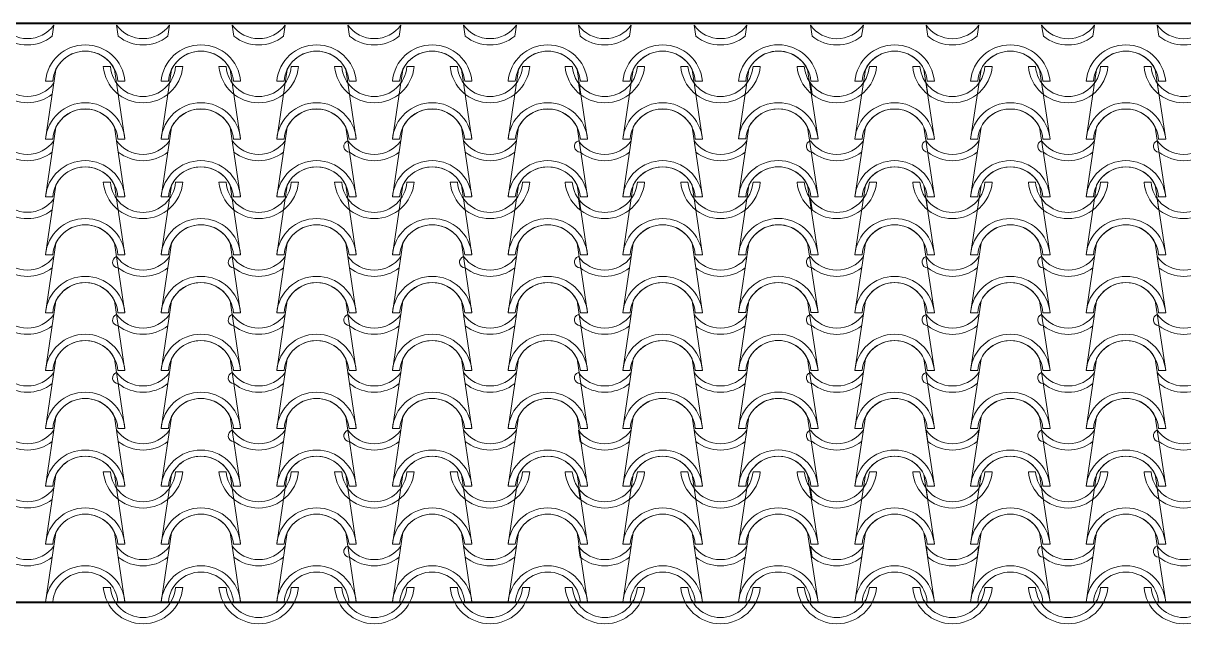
# Model space of a CAD drawing. Header units: inches. Extents: x -114 to 163, y -251 to 267.
# Drawn here: x 102.296 to 104.303, y 56.267 to 57.305 of the extents above; entities that cross this region are included whole.
import ezdxf

# ---------------------------------------------------------------- set-up
doc = ezdxf.new("R2010")
doc.units = ezdxf.units.IN
doc.header["$MEASUREMENT"] = 0
doc.layers.add('HATCH A 1 75', color=7, linetype='Continuous', lineweight=0, true_color=0xdedede)
doc.layers.add('WALL 1 75', color=250, linetype='Continuous', lineweight=40)

msp = doc.modelspace()

# ---------------------------------------------------------------- linework, layer by layer
at = {"layer": 'HATCH A 1 75'}
for points in [[(102.2578, 57.3014), (102.2607, 57.2821, 0.347987), (102.3464, 57.2821), (102.3493, 57.3014, -0.511446), (102.2578, 57.3014, 0.861187)], [(102.4578, 57.3014), (102.4607, 57.2821, 0.347987), (102.5464, 57.2821), (102.5493, 57.3014, -0.511446), (102.4578, 57.3014, 0.861187)], [(102.6578, 57.3014), (102.6607, 57.2821, 0.347987), (102.7464, 57.2821), (102.7493, 57.3014, -0.511446), (102.6578, 57.3014, 0.861187)], [(102.8578, 57.3014), (102.8607, 57.2821, 0.347987), (102.9464, 57.2821), (102.9493, 57.3014, -0.511446), (102.8578, 57.3014, 0.861187)], [(103.0578, 57.3014), (103.0607, 57.2821, 0.347987), (103.1464, 57.2821), (103.1493, 57.3014, -0.511446), (103.0578, 57.3014, 0.861187)], [(103.2564, 57.3014), (103.2593, 57.2821, 0.347987), (103.345, 57.2821), (103.3479, 57.3014, -0.511446), (103.2564, 57.3014, 0.861187)], [(103.4564, 57.3014), (103.4593, 57.2821, 0.347987), (103.545, 57.2821), (103.5479, 57.3014, -0.511446), (103.4564, 57.3014, 0.861187)], [(103.6576, 57.3014), (103.6605, 57.2821, 0.347987), (103.7463, 57.2821), (103.7492, 57.3014, -0.511446), (103.6576, 57.3014, 0.861187)], [(103.8576, 57.3014), (103.8605, 57.2821, 0.347987), (103.9463, 57.2821), (103.9492, 57.3014, -0.511446), (103.8576, 57.3014, 0.861187)], [(104.0576, 57.3014), (104.0605, 57.2821, 0.347987), (104.1463, 57.2821), (104.1492, 57.3014, -0.511446), (104.0576, 57.3014, 0.861187)], [(104.2576, 57.3014), (104.2605, 57.2821, 0.347987), (104.3463, 57.2821), (104.3492, 57.3014, -0.511446), (104.2576, 57.3014, 0.861187)], [(102.3348, 57.1046), (102.3528, 57.2248, -0.624551), (102.4543, 57.2248), (102.4723, 57.1046)], [(102.5348, 57.1046), (102.5528, 57.2248, -0.624551), (102.6543, 57.2248), (102.6723, 57.1046)], [(102.7348, 57.1046), (102.7528, 57.2248, -0.624551), (102.8543, 57.2248), (102.8723, 57.1046)], [(102.9348, 57.1046), (102.9528, 57.2248, -0.624551), (103.0543, 57.2248), (103.0723, 57.1046)], [(103.1348, 57.1046), (103.1528, 57.2248, -0.624551), (103.2543, 57.2248), (103.2723, 57.1046)], [(103.3334, 57.1046), (103.3514, 57.2248, -0.624551), (103.4529, 57.2248), (103.4709, 57.1046)], [(103.5334, 57.1047), (103.5514, 57.2248, -0.624551), (103.6529, 57.2248), (103.6709, 57.1047)], [(103.7346, 57.1046), (103.7527, 57.2248, -0.624551), (103.8541, 57.2248), (103.8721, 57.1046)], [(103.9346, 57.1046), (103.9527, 57.2248, -0.624551), (104.0541, 57.2248), (104.0721, 57.1046)], [(104.1346, 57.1046), (104.1527, 57.2248, -0.624551), (104.2541, 57.2248), (104.2721, 57.1046)], [(102.3493, 57.2014, -0.511446), (102.2578, 57.2014, 0.861187), (102.2607, 57.1821, 0.347987), (102.3464, 57.1821)], [(102.4578, 57.2014), (102.4607, 57.1821, 0.347987)], [(102.6578, 57.2014), (102.6607, 57.1821, 0.347987)], [(102.8578, 57.2014), (102.8607, 57.1821, 0.347987)], [(103.0578, 57.2014), (103.0607, 57.1821, 0.347987)], [(103.1464, 57.1821), (103.1493, 57.2014, -0.511446)], [(103.2564, 57.2014), (103.2593, 57.1821, 0.347987)], [(103.345, 57.1821), (103.3479, 57.2014, -0.511446)], [(103.4564, 57.2014), (103.4593, 57.1821, 0.347987)], [(103.545, 57.1821), (103.5479, 57.2014, -0.511446)], [(103.6576, 57.2014), (103.6605, 57.1821, 0.347987)], [(103.8576, 57.2014), (103.8605, 57.1821, 0.347987)], [(104.0576, 57.2014), (104.0605, 57.1821, 0.347987)], [(104.2576, 57.2014), (104.2605, 57.1821, 0.347987)], [(102.3348, 57.0046), (102.3528, 57.1248, -0.624551), (102.4543, 57.1248), (102.4723, 57.0046)], [(102.5348, 57.0046), (102.5528, 57.1248, -0.624551), (102.6543, 57.1248), (102.6723, 57.0046)], [(102.7348, 57.0046), (102.7528, 57.1248, -0.624551), (102.8543, 57.1248), (102.8723, 57.0046)], [(102.9348, 57.0046), (102.9528, 57.1248, -0.624551), (103.0543, 57.1248), (103.0723, 57.0046)], [(103.1348, 57.0046), (103.1528, 57.1248, -0.624551), (103.2543, 57.1248), (103.2723, 57.0046)], [(103.3334, 57.0046), (103.3514, 57.1248, -0.624551), (103.4529, 57.1248), (103.4709, 57.0046)], [(103.5334, 57.0047), (103.5514, 57.1248, -0.624551), (103.6529, 57.1248), (103.6709, 57.0047)], [(103.7346, 57.0046), (103.7527, 57.1248, -0.624551), (103.8541, 57.1248), (103.8721, 57.0046)], [(103.9346, 57.0046), (103.9527, 57.1248, -0.624551), (104.0541, 57.1248), (104.0721, 57.0046)], [(104.1346, 57.0046), (104.1527, 57.1248, -0.624551), (104.2541, 57.1248), (104.2721, 57.0046)], [(102.3493, 57.1014, -0.511446), (102.2578, 57.1014, 0.861187), (102.2607, 57.0821, 0.347987), (102.3464, 57.0821)], [(102.4578, 57.1014), (102.4607, 57.0821, 0.347987), (102.5464, 57.0821), (102.5493, 57.1014, -0.511446), (102.4578, 57.1014, 0.861187)], [(102.6578, 57.1014), (102.6607, 57.0821, 0.347987), (102.7464, 57.0821), (102.7493, 57.1014, -0.511446), (102.6578, 57.1014, 0.861187)], [(102.9493, 57.1014, -0.511446), (102.8578, 57.1014, 0.861187), (102.8607, 57.0821, 0.347987), (102.9464, 57.0821)], [(103.0578, 57.1014), (103.0607, 57.0821, 0.347987), (103.1464, 57.0821), (103.1493, 57.1014, -0.511446), (103.0578, 57.1014, 0.861187)], [(103.3479, 57.1014, -0.511446), (103.2564, 57.1014, 0.861187), (103.2593, 57.0821, 0.347987), (103.345, 57.0821)], [(103.4564, 57.1014), (103.4593, 57.0821, 0.347987), (103.545, 57.0821), (103.5479, 57.1014, -0.511446), (103.4564, 57.1014, 0.861187)], [(103.7492, 57.1014, -0.511446), (103.6576, 57.1014, 0.861187), (103.6605, 57.0821, 0.347987), (103.7463, 57.0821)], [(103.9492, 57.1014, -0.511446), (103.8576, 57.1014, 0.861187), (103.8605, 57.0821, 0.347987), (103.9463, 57.0821)], [(104.1492, 57.1014, -0.511446), (104.0576, 57.1014, 0.861187), (104.0605, 57.0821, 0.347987), (104.1463, 57.0821)], [(104.3492, 57.1014, -0.511446), (104.2576, 57.1014, 0.861187), (104.2605, 57.0821, 0.347987), (104.3463, 57.0821)], [(102.3348, 56.9046), (102.3528, 57.0248, -0.624551), (102.4543, 57.0248), (102.4723, 56.9046)], [(102.5348, 56.9046), (102.5528, 57.0248, -0.624551), (102.6543, 57.0248), (102.6723, 56.9046)], [(102.7348, 56.9046), (102.7528, 57.0248, -0.624551), (102.8543, 57.0248), (102.8723, 56.9046)], [(102.9348, 56.9046), (102.9528, 57.0248, -0.624551), (103.0543, 57.0248), (103.0723, 56.9046)], [(103.1348, 56.9046), (103.1528, 57.0248, -0.624551), (103.2543, 57.0248), (103.2723, 56.9046)], [(103.3334, 56.9046), (103.3514, 57.0248, -0.624551), (103.4529, 57.0248), (103.4709, 56.9046)], [(103.5334, 56.9047), (103.5514, 57.0248, -0.624551), (103.6529, 57.0248), (103.6709, 56.9047)], [(103.7346, 56.9046), (103.7527, 57.0248, -0.624551), (103.8541, 57.0248), (103.8721, 56.9046)], [(103.9346, 56.9046), (103.9527, 57.0248, -0.624551), (104.0541, 57.0248), (104.0721, 56.9046)], [(104.1346, 56.9046), (104.1527, 57.0248, -0.624551), (104.2541, 57.0248), (104.2721, 56.9046)], [(102.3493, 57.0014, -0.511446), (102.2578, 57.0014, 0.861187), (102.2607, 56.9821, 0.347987), (102.3464, 56.9821)], [(102.4578, 57.0014), (102.4607, 56.9821, 0.347987)], [(102.6578, 57.0014), (102.6607, 56.9821, 0.347987)], [(102.8578, 57.0014), (102.8607, 56.9821, 0.347987)], [(103.0578, 57.0014), (103.0607, 56.9821, 0.347987)], [(103.1464, 56.9821), (103.1493, 57.0014, -0.511446)], [(103.2564, 57.0014), (103.2593, 56.9821, 0.347987)], [(103.4564, 57.0014), (103.4593, 56.9821, 0.347987)], [(103.545, 56.9821), (103.5479, 57.0014, -0.511446)], [(103.6576, 57.0014), (103.6605, 56.9821, 0.347987)], [(103.8576, 57.0014), (103.8605, 56.9821, 0.347987)], [(104.0576, 57.0014), (104.0605, 56.9821, 0.347987)], [(104.2576, 57.0014), (104.2605, 56.9821, 0.347987)], [(102.3348, 56.8046), (102.3528, 56.9248, -0.624551), (102.4543, 56.9248), (102.4723, 56.8046)], [(102.5348, 56.8046), (102.5528, 56.9248, -0.624551), (102.6543, 56.9248), (102.6723, 56.8046)], [(102.7348, 56.8046), (102.7528, 56.9248, -0.624551), (102.8543, 56.9248), (102.8723, 56.8046)], [(102.9348, 56.8046), (102.9528, 56.9248, -0.624551), (103.0543, 56.9248), (103.0723, 56.8046)], [(103.1348, 56.8046), (103.1528, 56.9248, -0.624551), (103.2543, 56.9248), (103.2723, 56.8046)], [(103.3334, 56.8046), (103.3514, 56.9248, -0.624551), (103.4529, 56.9248), (103.4709, 56.8046)], [(103.5334, 56.8047), (103.5514, 56.9248, -0.624551), (103.6529, 56.9248), (103.6709, 56.8047)], [(103.7346, 56.8046), (103.7527, 56.9248, -0.624551), (103.8541, 56.9248), (103.8721, 56.8046)], [(103.9346, 56.8046), (103.9527, 56.9248, -0.624551), (104.0541, 56.9248), (104.0721, 56.8046)], [(104.1346, 56.8046), (104.1527, 56.9248, -0.624551), (104.2541, 56.9248), (104.2721, 56.8046)], [(102.3493, 56.9014, -0.511446), (102.2578, 56.9014, 0.861187), (102.2607, 56.8821, 0.347987), (102.3464, 56.8821)], [(102.5493, 56.9014, -0.511446), (102.4578, 56.9014, 0.861187), (102.4607, 56.8821, 0.347987), (102.5464, 56.8821)], [(102.7493, 56.9014, -0.511446), (102.6578, 56.9014, 0.861187), (102.6607, 56.8821, 0.347987), (102.7464, 56.8821)], [(102.8578, 56.9014), (102.8607, 56.8821, 0.347987), (102.9464, 56.8821), (102.9493, 56.9014, -0.511446), (102.8578, 56.9014, 0.861187)], [(103.1493, 56.9014, -0.511446), (103.0578, 56.9014, 0.861187), (103.0607, 56.8821, 0.347987), (103.1464, 56.8821)], [(103.3479, 56.9014, -0.511446), (103.2564, 56.9014, 0.861187), (103.2593, 56.8821, 0.347987), (103.345, 56.8821)], [(103.4564, 56.9014), (103.4593, 56.8821, 0.347987), (103.545, 56.8821), (103.5479, 56.9014, -0.511446), (103.4564, 56.9014, 0.861187)], [(103.7492, 56.9014, -0.511446), (103.6576, 56.9014, 0.861187), (103.6605, 56.8821, 0.347987), (103.7463, 56.8821)], [(103.9492, 56.9014, -0.511446), (103.8576, 56.9014, 0.861187), (103.8605, 56.8821, 0.347987), (103.9463, 56.8821)], [(104.1492, 56.9014, -0.511446), (104.0576, 56.9014, 0.861187), (104.0605, 56.8821, 0.347987), (104.1463, 56.8821)], [(104.2576, 56.9014), (104.2605, 56.8821, 0.347987), (104.3463, 56.8821), (104.3492, 56.9014, -0.511446), (104.2576, 56.9014, 0.861187)], [(102.3348, 56.7046), (102.3528, 56.8248, -0.624551), (102.4543, 56.8248), (102.4723, 56.7046)], [(102.5348, 56.7046), (102.5528, 56.8248, -0.624551), (102.6543, 56.8248), (102.6723, 56.7046)], [(102.7348, 56.7046), (102.7528, 56.8248, -0.624551), (102.8543, 56.8248), (102.8723, 56.7046)], [(102.9348, 56.7046), (102.9528, 56.8248, -0.624551), (103.0543, 56.8248), (103.0723, 56.7046)], [(103.1348, 56.7046), (103.1528, 56.8248, -0.624551), (103.2543, 56.8248), (103.2723, 56.7046)], [(103.3334, 56.7046), (103.3514, 56.8248, -0.624551), (103.4529, 56.8248), (103.4709, 56.7046)], [(103.5334, 56.7047), (103.5514, 56.8248, -0.624551), (103.6529, 56.8248), (103.6709, 56.7047)], [(103.7346, 56.7046), (103.7527, 56.8248, -0.624551), (103.8541, 56.8248), (103.8721, 56.7046)], [(103.9346, 56.7046), (103.9527, 56.8248, -0.624551), (104.0541, 56.8248), (104.0721, 56.7046)], [(104.1346, 56.7046), (104.1527, 56.8248, -0.624551), (104.2541, 56.8248), (104.2721, 56.7046)], [(102.3493, 56.8014, -0.511446), (102.2578, 56.8014, 0.861187), (102.2607, 56.7821, 0.347987), (102.3464, 56.7821)], [(102.5493, 56.8014, -0.511446), (102.4578, 56.8014, 0.861187), (102.4607, 56.7821, 0.347987), (102.5464, 56.7821)], [(102.7493, 56.8014, -0.511446), (102.6578, 56.8014, 0.861187), (102.6607, 56.7821, 0.347987), (102.7464, 56.7821)], [(102.9493, 56.8014, -0.511446), (102.8578, 56.8014, 0.861187), (102.8607, 56.7821, 0.347987), (102.9464, 56.7821)], [(103.0578, 56.8014), (103.0607, 56.7821, 0.347987), (103.1464, 56.7821), (103.1493, 56.8014, -0.511446), (103.0578, 56.8014, 0.861187)], [(103.3479, 56.8014, -0.511446), (103.2564, 56.8014, 0.861187), (103.2593, 56.7821, 0.347987), (103.345, 56.7821)], [(103.4564, 56.8014), (103.4593, 56.7821, 0.347987), (103.545, 56.7821), (103.5479, 56.8014, -0.511446), (103.4564, 56.8014, 0.861187)], [(103.7492, 56.8014, -0.511446), (103.6576, 56.8014, 0.861187), (103.6605, 56.7821, 0.347987), (103.7463, 56.7821)], [(103.9492, 56.8014, -0.511446), (103.8576, 56.8014, 0.861187), (103.8605, 56.7821, 0.347987), (103.9463, 56.7821)], [(104.1492, 56.8014, -0.511446), (104.0576, 56.8014, 0.861187), (104.0605, 56.7821, 0.347987), (104.1463, 56.7821)], [(104.3492, 56.8014, -0.511446), (104.2576, 56.8014, 0.861187), (104.2605, 56.7821, 0.347987), (104.3463, 56.7821)], [(102.3348, 56.6046), (102.3528, 56.7248, -0.624551), (102.4543, 56.7248), (102.4723, 56.6046)], [(102.5348, 56.6046), (102.5528, 56.7248, -0.624551), (102.6543, 56.7248), (102.6723, 56.6046)], [(102.7348, 56.6046), (102.7528, 56.7248, -0.624551), (102.8543, 56.7248), (102.8723, 56.6046)], [(102.9348, 56.6046), (102.9528, 56.7248, -0.624551), (103.0543, 56.7248), (103.0723, 56.6046)], [(103.1348, 56.6046), (103.1528, 56.7248, -0.624551), (103.2543, 56.7248), (103.2723, 56.6046)], [(103.3334, 56.6046), (103.3514, 56.7248, -0.624551), (103.4529, 56.7248), (103.4709, 56.6046)], [(103.5334, 56.6047), (103.5514, 56.7248, -0.624551), (103.6529, 56.7248), (103.6709, 56.6047)], [(103.7346, 56.6046), (103.7527, 56.7248, -0.624551), (103.8541, 56.7248), (103.8721, 56.6046)], [(103.9346, 56.6046), (103.9527, 56.7248, -0.624551), (104.0541, 56.7248), (104.0721, 56.6046)], [(104.1346, 56.6046), (104.1527, 56.7248, -0.624551), (104.2541, 56.7248), (104.2721, 56.6046)], [(102.3493, 56.7014, -0.511446), (102.2578, 56.7014, 0.861187), (102.2607, 56.6821, 0.347987), (102.3464, 56.6821)], [(102.5493, 56.7014, -0.511446), (102.4578, 56.7014, 0.861187), (102.4607, 56.6821, 0.347987), (102.5464, 56.6821)], [(102.7493, 56.7014, -0.511446), (102.6578, 56.7014, 0.861187), (102.6607, 56.6821, 0.347987), (102.7464, 56.6821)], [(102.8578, 56.7014), (102.8607, 56.6821, 0.347987), (102.9464, 56.6821), (102.9493, 56.7014, -0.511446), (102.8578, 56.7014, 0.861187)], [(103.0578, 56.7014), (103.0607, 56.6821, 0.347987), (103.1464, 56.6821), (103.1493, 56.7014, -0.511446), (103.0578, 56.7014, 0.861187)], [(103.3479, 56.7014, -0.511446), (103.2564, 56.7014, 0.861187), (103.2593, 56.6821, 0.347987), (103.345, 56.6821)], [(103.4564, 56.7014), (103.4593, 56.6821, 0.347987), (103.545, 56.6821), (103.5479, 56.7014, -0.511446), (103.4564, 56.7014, 0.861187)], [(103.7492, 56.7014, -0.511446), (103.6576, 56.7014, 0.861187), (103.6605, 56.6821, 0.347987), (103.7463, 56.6821)], [(103.9492, 56.7014, -0.511446), (103.8576, 56.7014, 0.861187), (103.8605, 56.6821, 0.347987), (103.9463, 56.6821)], [(104.1492, 56.7014, -0.511446), (104.0576, 56.7014, 0.861187), (104.0605, 56.6821, 0.347987), (104.1463, 56.6821)], [(104.2576, 56.7014), (104.2605, 56.6821, 0.347987), (104.3463, 56.6821), (104.3492, 56.7014, -0.511446), (104.2576, 56.7014, 0.861187)], [(102.3348, 56.5046), (102.3528, 56.6248, -0.624551), (102.4543, 56.6248), (102.4723, 56.5046)], [(102.5348, 56.5046), (102.5528, 56.6248, -0.624551), (102.6543, 56.6248), (102.6723, 56.5046)], [(102.7348, 56.5046), (102.7528, 56.6248, -0.624551), (102.8543, 56.6248), (102.8723, 56.5046)], [(102.9348, 56.5046), (102.9528, 56.6248, -0.624551), (103.0543, 56.6248), (103.0723, 56.5046)], [(103.1348, 56.5046), (103.1528, 56.6248, -0.624551), (103.2543, 56.6248), (103.2723, 56.5046)], [(103.3334, 56.5046), (103.3514, 56.6248, -0.624551), (103.4529, 56.6248), (103.4709, 56.5046)], [(103.5334, 56.5047), (103.5514, 56.6248, -0.624551), (103.6529, 56.6248), (103.6709, 56.5047)], [(103.7346, 56.5046), (103.7527, 56.6248, -0.624551), (103.8541, 56.6248), (103.8721, 56.5046)], [(103.9346, 56.5046), (103.9527, 56.6248, -0.624551), (104.0541, 56.6248), (104.0721, 56.5046)], [(104.1346, 56.5046), (104.1527, 56.6248, -0.624551), (104.2541, 56.6248), (104.2721, 56.5046)], [(102.2578, 56.6014), (102.2607, 56.5821, 0.347987), (102.3464, 56.5821), (102.3493, 56.6014, -0.511446), (102.2578, 56.6014, 0.861187)], [(102.4578, 56.6014), (102.4607, 56.5821, 0.347987), (102.5464, 56.5821), (102.5493, 56.6014, -0.511446), (102.4578, 56.6014, 0.861187)], [(102.7493, 56.6014, -0.511446), (102.6578, 56.6014, 0.861187), (102.6607, 56.5821, 0.347987), (102.7464, 56.5821)], [(102.9493, 56.6014, -0.511446), (102.8578, 56.6014, 0.861187), (102.8607, 56.5821, 0.347987), (102.9464, 56.5821)], [(103.0578, 56.6014), (103.0607, 56.5821, 0.347987), (103.1464, 56.5821), (103.1493, 56.6014, -0.511446), (103.0578, 56.6014, 0.861187)], [(103.2564, 56.6014), (103.2593, 56.5821, 0.347987), (103.345, 56.5821), (103.3479, 56.6014, -0.511446), (103.2564, 56.6014, 0.861187)], [(103.4564, 56.6014), (103.4593, 56.5821, 0.347987), (103.545, 56.5821), (103.5479, 56.6014, -0.511446), (103.4564, 56.6014, 0.861187)], [(103.7492, 56.6014, -0.511446), (103.6576, 56.6014, 0.861187), (103.6605, 56.5821, 0.347987), (103.7463, 56.5821)], [(103.8576, 56.6014), (103.8605, 56.5821, 0.347987), (103.9463, 56.5821), (103.9492, 56.6014, -0.511446), (103.8576, 56.6014, 0.861187)], [(104.1492, 56.6014, -0.511446), (104.0576, 56.6014, 0.861187), (104.0605, 56.5821, 0.347987), (104.1463, 56.5821)], [(104.3492, 56.6014, -0.511446), (104.2576, 56.6014, 0.861187), (104.2605, 56.5821, 0.347987), (104.3463, 56.5821)], [(102.3348, 56.4046), (102.3528, 56.5248, -0.624551), (102.4543, 56.5248), (102.4723, 56.4046)], [(102.5348, 56.4046), (102.5528, 56.5248, -0.624551), (102.6543, 56.5248), (102.6723, 56.4046)], [(102.7348, 56.4046), (102.7528, 56.5248, -0.624551), (102.8543, 56.5248), (102.8723, 56.4046)], [(102.9348, 56.4046), (102.9528, 56.5248, -0.624551), (103.0543, 56.5248), (103.0723, 56.4046)], [(103.1348, 56.4046), (103.1528, 56.5248, -0.624551), (103.2543, 56.5248), (103.2723, 56.4046)], [(103.3334, 56.4046), (103.3514, 56.5248, -0.624551), (103.4529, 56.5248), (103.4709, 56.4046)], [(103.5334, 56.4047), (103.5514, 56.5248, -0.624551), (103.6529, 56.5248), (103.6709, 56.4047)], [(103.7346, 56.4046), (103.7527, 56.5248, -0.624551), (103.8541, 56.5248), (103.8721, 56.4046)], [(103.9346, 56.4046), (103.9527, 56.5248, -0.624551), (104.0541, 56.5248), (104.0721, 56.4046)], [(104.1346, 56.4046), (104.1527, 56.5248, -0.624551), (104.2541, 56.5248), (104.2721, 56.4046)], [(102.3493, 56.5014, -0.511446), (102.2578, 56.5014, 0.861187), (102.2607, 56.4821, 0.347987), (102.3464, 56.4821)], [(102.4578, 56.5014), (102.4607, 56.4821, 0.347987)], [(102.6578, 56.5014), (102.6607, 56.4821, 0.347987)], [(102.8578, 56.5014), (102.8607, 56.4821, 0.347987)], [(103.0578, 56.5014), (103.0607, 56.4821, 0.347987)], [(103.1464, 56.4821), (103.1493, 56.5014, -0.511446)], [(103.2564, 56.5014), (103.2593, 56.4821, 0.347987)], [(103.345, 56.4821), (103.3479, 56.5014, -0.511446)], [(103.4564, 56.5014), (103.4593, 56.4821, 0.347987)], [(103.545, 56.4821), (103.5479, 56.5014, -0.511446)], [(103.6576, 56.5014), (103.6605, 56.4821, 0.347987)], [(103.8576, 56.5014), (103.8605, 56.4821, 0.347987)], [(104.0576, 56.5014), (104.0605, 56.4821, 0.347987)], [(104.2576, 56.5014), (104.2605, 56.4821, 0.347987)], [(102.3348, 56.3046), (102.3528, 56.4248, -0.624551), (102.4543, 56.4248), (102.4723, 56.3046)], [(102.5348, 56.3046), (102.5528, 56.4248, -0.624551), (102.6543, 56.4248), (102.6723, 56.3046)], [(102.7348, 56.3046), (102.7528, 56.4248, -0.624551), (102.8543, 56.4248), (102.8723, 56.3046)], [(102.9348, 56.3046), (102.9528, 56.4248, -0.624551), (103.0543, 56.4248), (103.0723, 56.3046)], [(103.1348, 56.3046), (103.1528, 56.4248, -0.624551), (103.2543, 56.4248), (103.2723, 56.3046)], [(103.3334, 56.3046), (103.3514, 56.4248, -0.624551), (103.4529, 56.4248), (103.4709, 56.3046)], [(103.5334, 56.3047), (103.5514, 56.4248, -0.624551), (103.6529, 56.4248), (103.6709, 56.3047)], [(103.7346, 56.3046), (103.7527, 56.4248, -0.624551), (103.8541, 56.4248), (103.8721, 56.3046)], [(103.9346, 56.3046), (103.9527, 56.4248, -0.624551), (104.0541, 56.4248), (104.0721, 56.3046)], [(104.1346, 56.3046), (104.1527, 56.4248, -0.624551), (104.2541, 56.4248), (104.2721, 56.3046)], [(102.2578, 56.4014), (102.2607, 56.3821, 0.347987), (102.3464, 56.3821), (102.3493, 56.4014, -0.511446), (102.2578, 56.4014, 0.861187)], [(102.4578, 56.4014), (102.4607, 56.3821, 0.347987), (102.5464, 56.3821), (102.5493, 56.4014, -0.511446), (102.4578, 56.4014, 0.861187)], [(102.6578, 56.4014), (102.6607, 56.3821, 0.347987), (102.7464, 56.3821), (102.7493, 56.4014, -0.511446), (102.6578, 56.4014, 0.861187)], [(102.9493, 56.4014, -0.511446), (102.8578, 56.4014, 0.861187), (102.8607, 56.3821, 0.347987), (102.9464, 56.3821)], [(103.0578, 56.4014), (103.0607, 56.3821, 0.347987), (103.1464, 56.3821), (103.1493, 56.4014, -0.511446), (103.0578, 56.4014, 0.861187)], [(103.2564, 56.4014), (103.2593, 56.3821, 0.347987), (103.345, 56.3821), (103.3479, 56.4014, -0.511446), (103.2564, 56.4014, 0.861187)], [(103.4564, 56.4014), (103.4593, 56.3821, 0.347987), (103.545, 56.3821), (103.5479, 56.4014, -0.511446), (103.4564, 56.4014, 0.861187)], [(103.6576, 56.4014), (103.6605, 56.3821, 0.347987), (103.7463, 56.3821), (103.7492, 56.4014, -0.511446), (103.6576, 56.4014, 0.861187)], [(103.8576, 56.4014), (103.8605, 56.3821, 0.347987), (103.9463, 56.3821), (103.9492, 56.4014, -0.511446), (103.8576, 56.4014, 0.861187)], [(104.1492, 56.4014, -0.511446), (104.0576, 56.4014, 0.861187), (104.0605, 56.3821, 0.347987), (104.1463, 56.3821)], [(104.3492, 56.4014, -0.511446), (104.2576, 56.4014, 0.861187), (104.2605, 56.3821, 0.347987), (104.3463, 56.3821)]]:
    msp.add_lwpolyline(points, format="xyb", dxfattribs=at)
for points in [[(102.4723, 57.2046, 0.911706), (102.3348, 57.2046), (102.3473, 57.2046, -0.921959), (102.4598, 57.2046)], [(102.6723, 57.2046, 0.911706), (102.5348, 57.2046), (102.5473, 57.2046, -0.921959), (102.6598, 57.2046)], [(102.8723, 57.2046, 0.911706), (102.7348, 57.2046), (102.7473, 57.2046, -0.921959), (102.8598, 57.2046)], [(103.0723, 57.2046, 0.911706), (102.9348, 57.2046), (102.9473, 57.2046, -0.921959), (103.0598, 57.2046)], [(103.2723, 57.2046, 0.911706), (103.1348, 57.2046), (103.1473, 57.2046, -0.921959), (103.2598, 57.2046)], [(103.4709, 57.2046, 0.911706), (103.3334, 57.2046), (103.3459, 57.2046, -0.921959), (103.4584, 57.2046)], [(103.6709, 57.2047, 0.911706), (103.5334, 57.2047), (103.5459, 57.2047, -0.921959), (103.6584, 57.2047)], [(103.8721, 57.2046, 0.911706), (103.7346, 57.2046), (103.7471, 57.2046, -0.921959), (103.8596, 57.2046)], [(104.0721, 57.2046, 0.911706), (103.9346, 57.2046), (103.9471, 57.2046, -0.921959), (104.0596, 57.2046)], [(104.2721, 57.2046, 0.911706), (104.1346, 57.2046), (104.1471, 57.2046, -0.921959), (104.2596, 57.2046)], [(102.4348, 57.2298, 0.911706), (102.5723, 57.2298), (102.5598, 57.2298, -0.921959), (102.4473, 57.2298)], [(102.6348, 57.2298, 0.911706), (102.7723, 57.2298), (102.7598, 57.2298, -0.921959), (102.6473, 57.2298)], [(102.8348, 57.2298, 0.911706), (102.9723, 57.2298), (102.9598, 57.2298, -0.921959), (102.8473, 57.2298)], [(103.0348, 57.2298, 0.911706), (103.1723, 57.2298), (103.1598, 57.2298, -0.921959), (103.0473, 57.2298)], [(103.2334, 57.2298, 0.911706), (103.3709, 57.2298), (103.3584, 57.2298, -0.921959), (103.2459, 57.2298)], [(103.4334, 57.2298, 0.911706), (103.5709, 57.2298), (103.5584, 57.2298, -0.921959), (103.4459, 57.2298)], [(103.6346, 57.2298, 0.911706), (103.7721, 57.2298), (103.7596, 57.2298, -0.921959), (103.6471, 57.2298)], [(103.8346, 57.2298, 0.911706), (103.9721, 57.2298), (103.9596, 57.2298, -0.921959), (103.8471, 57.2298)], [(104.0346, 57.2298, 0.911706), (104.1721, 57.2298), (104.1596, 57.2298, -0.921959), (104.0471, 57.2298)], [(104.2346, 57.2298, 0.911706), (104.3721, 57.2298), (104.3596, 57.2298, -0.921959), (104.2471, 57.2298)], [(102.4723, 57.1046, 0.911706), (102.3348, 57.1046), (102.3473, 57.1046, -0.921959), (102.4598, 57.1046)], [(102.6723, 57.1046, 0.911706), (102.5348, 57.1046), (102.5473, 57.1046, -0.921959), (102.6598, 57.1046)], [(102.8723, 57.1046, 0.911706), (102.7348, 57.1046), (102.7473, 57.1046, -0.921959), (102.8598, 57.1046)], [(103.0723, 57.1046, 0.911706), (102.9348, 57.1046), (102.9473, 57.1046, -0.921959), (103.0598, 57.1046)], [(103.2723, 57.1046, 0.911706), (103.1348, 57.1046), (103.1473, 57.1046, -0.921959), (103.2598, 57.1046)], [(103.4709, 57.1046, 0.911706), (103.3334, 57.1046), (103.3459, 57.1046, -0.921959), (103.4584, 57.1046)], [(103.6709, 57.1047, 0.911706), (103.5334, 57.1047), (103.5459, 57.1047, -0.921959), (103.6584, 57.1047)], [(103.8721, 57.1046, 0.911706), (103.7346, 57.1046), (103.7471, 57.1046, -0.921959), (103.8596, 57.1046)], [(104.0721, 57.1046, 0.911706), (103.9346, 57.1046), (103.9471, 57.1046, -0.921959), (104.0596, 57.1046)], [(104.2721, 57.1046, 0.911706), (104.1346, 57.1046), (104.1471, 57.1046, -0.921959), (104.2596, 57.1046)], [(102.4723, 57.0046, 0.911706), (102.3348, 57.0046), (102.3473, 57.0046, -0.921959), (102.4598, 57.0046)], [(102.6723, 57.0046, 0.911706), (102.5348, 57.0046), (102.5473, 57.0046, -0.921959), (102.6598, 57.0046)], [(102.8723, 57.0046, 0.911706), (102.7348, 57.0046), (102.7473, 57.0046, -0.921959), (102.8598, 57.0046)], [(103.0723, 57.0046, 0.911706), (102.9348, 57.0046), (102.9473, 57.0046, -0.921959), (103.0598, 57.0046)], [(103.2723, 57.0046, 0.911706), (103.1348, 57.0046), (103.1473, 57.0046, -0.921959), (103.2598, 57.0046)], [(103.4709, 57.0046, 0.911706), (103.3334, 57.0046), (103.3459, 57.0046, -0.921959), (103.4584, 57.0046)], [(103.6709, 57.0047, 0.911706), (103.5334, 57.0047), (103.5459, 57.0047, -0.921959), (103.6584, 57.0047)], [(103.8721, 57.0046, 0.911706), (103.7346, 57.0046), (103.7471, 57.0046, -0.921959), (103.8596, 57.0046)], [(104.0721, 57.0046, 0.911706), (103.9346, 57.0046), (103.9471, 57.0046, -0.921959), (104.0596, 57.0046)], [(104.2721, 57.0046, 0.911706), (104.1346, 57.0046), (104.1471, 57.0046, -0.921959), (104.2596, 57.0046)], [(102.4348, 57.0298, 0.911706), (102.5723, 57.0298), (102.5598, 57.0298, -0.921959), (102.4473, 57.0298)], [(102.6348, 57.0298, 0.911706), (102.7723, 57.0298), (102.7598, 57.0298, -0.921959), (102.6473, 57.0298)], [(102.8348, 57.0298, 0.911706), (102.9723, 57.0298), (102.9598, 57.0298, -0.921959), (102.8473, 57.0298)], [(103.0348, 57.0298, 0.911706), (103.1723, 57.0298), (103.1598, 57.0298, -0.921959), (103.0473, 57.0298)], [(103.2334, 57.0298, 0.911706), (103.3709, 57.0298), (103.3584, 57.0298, -0.921959), (103.2459, 57.0298)], [(103.4334, 57.0298, 0.911706), (103.5709, 57.0298), (103.5584, 57.0298, -0.921959), (103.4459, 57.0298)], [(103.6346, 57.0298, 0.911706), (103.7721, 57.0298), (103.7596, 57.0298, -0.921959), (103.6471, 57.0298)], [(103.8346, 57.0298, 0.911706), (103.9721, 57.0298), (103.9596, 57.0298, -0.921959), (103.8471, 57.0298)], [(104.0346, 57.0298, 0.911706), (104.1721, 57.0298), (104.1596, 57.0298, -0.921959), (104.0471, 57.0298)], [(104.2346, 57.0298, 0.911706), (104.3721, 57.0298), (104.3596, 57.0298, -0.921959), (104.2471, 57.0298)], [(102.4723, 56.9046, 0.911706), (102.3348, 56.9046), (102.3473, 56.9046, -0.921959), (102.4598, 56.9046)], [(102.6723, 56.9046, 0.911706), (102.5348, 56.9046), (102.5473, 56.9046, -0.921959), (102.6598, 56.9046)], [(102.8723, 56.9046, 0.911706), (102.7348, 56.9046), (102.7473, 56.9046, -0.921959), (102.8598, 56.9046)], [(103.0723, 56.9046, 0.911706), (102.9348, 56.9046), (102.9473, 56.9046, -0.921959), (103.0598, 56.9046)], [(103.2723, 56.9046, 0.911706), (103.1348, 56.9046), (103.1473, 56.9046, -0.921959), (103.2598, 56.9046)], [(103.4709, 56.9046, 0.911706), (103.3334, 56.9046), (103.3459, 56.9046, -0.921959), (103.4584, 56.9046)], [(103.6709, 56.9047, 0.911706), (103.5334, 56.9047), (103.5459, 56.9047, -0.921959), (103.6584, 56.9047)], [(103.8721, 56.9046, 0.911706), (103.7346, 56.9046), (103.7471, 56.9046, -0.921959), (103.8596, 56.9046)], [(104.0721, 56.9046, 0.911706), (103.9346, 56.9046), (103.9471, 56.9046, -0.921959), (104.0596, 56.9046)], [(104.2721, 56.9046, 0.911706), (104.1346, 56.9046), (104.1471, 56.9046, -0.921959), (104.2596, 56.9046)], [(102.4723, 56.8046, 0.911706), (102.3348, 56.8046), (102.3473, 56.8046, -0.921959), (102.4598, 56.8046)], [(102.6723, 56.8046, 0.911706), (102.5348, 56.8046), (102.5473, 56.8046, -0.921959), (102.6598, 56.8046)], [(102.8723, 56.8046, 0.911706), (102.7348, 56.8046), (102.7473, 56.8046, -0.921959), (102.8598, 56.8046)], [(103.0723, 56.8046, 0.911706), (102.9348, 56.8046), (102.9473, 56.8046, -0.921959), (103.0598, 56.8046)], [(103.2723, 56.8046, 0.911706), (103.1348, 56.8046), (103.1473, 56.8046, -0.921959), (103.2598, 56.8046)], [(103.4709, 56.8046, 0.911706), (103.3334, 56.8046), (103.3459, 56.8046, -0.921959), (103.4584, 56.8046)], [(103.6709, 56.8047, 0.911706), (103.5334, 56.8047), (103.5459, 56.8047, -0.921959), (103.6584, 56.8047)], [(103.8721, 56.8046, 0.911706), (103.7346, 56.8046), (103.7471, 56.8046, -0.921959), (103.8596, 56.8046)], [(104.0721, 56.8046, 0.911706), (103.9346, 56.8046), (103.9471, 56.8046, -0.921959), (104.0596, 56.8046)], [(104.2721, 56.8046, 0.911706), (104.1346, 56.8046), (104.1471, 56.8046, -0.921959), (104.2596, 56.8046)], [(102.4723, 56.7046, 0.911706), (102.3348, 56.7046), (102.3473, 56.7046, -0.921959), (102.4598, 56.7046)], [(102.6723, 56.7046, 0.911706), (102.5348, 56.7046), (102.5473, 56.7046, -0.921959), (102.6598, 56.7046)], [(102.8723, 56.7046, 0.911706), (102.7348, 56.7046), (102.7473, 56.7046, -0.921959), (102.8598, 56.7046)], [(103.0723, 56.7046, 0.911706), (102.9348, 56.7046), (102.9473, 56.7046, -0.921959), (103.0598, 56.7046)], [(103.2723, 56.7046, 0.911706), (103.1348, 56.7046), (103.1473, 56.7046, -0.921959), (103.2598, 56.7046)], [(103.4709, 56.7046, 0.911706), (103.3334, 56.7046), (103.3459, 56.7046, -0.921959), (103.4584, 56.7046)], [(103.6709, 56.7047, 0.911706), (103.5334, 56.7047), (103.5459, 56.7047, -0.921959), (103.6584, 56.7047)], [(103.8721, 56.7046, 0.911706), (103.7346, 56.7046), (103.7471, 56.7046, -0.921959), (103.8596, 56.7046)], [(104.0721, 56.7046, 0.911706), (103.9346, 56.7046), (103.9471, 56.7046, -0.921959), (104.0596, 56.7046)], [(104.2721, 56.7046, 0.911706), (104.1346, 56.7046), (104.1471, 56.7046, -0.921959), (104.2596, 56.7046)], [(102.4723, 56.6046, 0.911706), (102.3348, 56.6046), (102.3473, 56.6046, -0.921959), (102.4598, 56.6046)], [(102.6723, 56.6046, 0.911706), (102.5348, 56.6046), (102.5473, 56.6046, -0.921959), (102.6598, 56.6046)], [(102.8723, 56.6046, 0.911706), (102.7348, 56.6046), (102.7473, 56.6046, -0.921959), (102.8598, 56.6046)], [(103.0723, 56.6046, 0.911706), (102.9348, 56.6046), (102.9473, 56.6046, -0.921959), (103.0598, 56.6046)], [(103.2723, 56.6046, 0.911706), (103.1348, 56.6046), (103.1473, 56.6046, -0.921959), (103.2598, 56.6046)], [(103.4709, 56.6046, 0.911706), (103.3334, 56.6046), (103.3459, 56.6046, -0.921959), (103.4584, 56.6046)], [(103.6709, 56.6047, 0.911706), (103.5334, 56.6047), (103.5459, 56.6047, -0.921959), (103.6584, 56.6047)], [(103.8721, 56.6046, 0.911706), (103.7346, 56.6046), (103.7471, 56.6046, -0.921959), (103.8596, 56.6046)], [(104.0721, 56.6046, 0.911706), (103.9346, 56.6046), (103.9471, 56.6046, -0.921959), (104.0596, 56.6046)], [(104.2721, 56.6046, 0.911706), (104.1346, 56.6046), (104.1471, 56.6046, -0.921959), (104.2596, 56.6046)], [(102.4723, 56.5046, 0.911706), (102.3348, 56.5046), (102.3473, 56.5046, -0.921959), (102.4598, 56.5046)], [(102.6723, 56.5046, 0.911706), (102.5348, 56.5046), (102.5473, 56.5046, -0.921959), (102.6598, 56.5046)], [(102.8723, 56.5046, 0.911706), (102.7348, 56.5046), (102.7473, 56.5046, -0.921959), (102.8598, 56.5046)], [(103.0723, 56.5046, 0.911706), (102.9348, 56.5046), (102.9473, 56.5046, -0.921959), (103.0598, 56.5046)], [(103.2723, 56.5046, 0.911706), (103.1348, 56.5046), (103.1473, 56.5046, -0.921959), (103.2598, 56.5046)], [(103.4709, 56.5046, 0.911706), (103.3334, 56.5046), (103.3459, 56.5046, -0.921959), (103.4584, 56.5046)], [(103.6709, 56.5047, 0.911706), (103.5334, 56.5047), (103.5459, 56.5047, -0.921959), (103.6584, 56.5047)], [(103.8721, 56.5046, 0.911706), (103.7346, 56.5046), (103.7471, 56.5046, -0.921959), (103.8596, 56.5046)], [(104.0721, 56.5046, 0.911706), (103.9346, 56.5046), (103.9471, 56.5046, -0.921959), (104.0596, 56.5046)], [(104.2721, 56.5046, 0.911706), (104.1346, 56.5046), (104.1471, 56.5046, -0.921959), (104.2596, 56.5046)], [(102.4348, 56.5298, 0.911706), (102.5723, 56.5298), (102.5598, 56.5298, -0.921959), (102.4473, 56.5298)], [(102.6348, 56.5298, 0.911706), (102.7723, 56.5298), (102.7598, 56.5298, -0.921959), (102.6473, 56.5298)], [(102.8348, 56.5298, 0.911706), (102.9723, 56.5298), (102.9598, 56.5298, -0.921959), (102.8473, 56.5298)], [(103.0348, 56.5298, 0.911706), (103.1723, 56.5298), (103.1598, 56.5298, -0.921959), (103.0473, 56.5298)], [(103.2334, 56.5298, 0.911706), (103.3709, 56.5298), (103.3584, 56.5298, -0.921959), (103.2459, 56.5298)], [(103.4334, 56.5298, 0.911706), (103.5709, 56.5298), (103.5584, 56.5298, -0.921959), (103.4459, 56.5298)], [(103.6346, 56.5298, 0.911706), (103.7721, 56.5298), (103.7596, 56.5298, -0.921959), (103.6471, 56.5298)], [(103.8346, 56.5298, 0.911706), (103.9721, 56.5298), (103.9596, 56.5298, -0.921959), (103.8471, 56.5298)], [(104.0346, 56.5298, 0.911706), (104.1721, 56.5298), (104.1596, 56.5298, -0.921959), (104.0471, 56.5298)], [(104.2346, 56.5298, 0.911706), (104.3721, 56.5298), (104.3596, 56.5298, -0.921959), (104.2471, 56.5298)], [(102.4723, 56.4046, 0.911706), (102.3348, 56.4046), (102.3473, 56.4046, -0.921959), (102.4598, 56.4046)], [(102.6723, 56.4046, 0.911706), (102.5348, 56.4046), (102.5473, 56.4046, -0.921959), (102.6598, 56.4046)], [(102.8723, 56.4046, 0.911706), (102.7348, 56.4046), (102.7473, 56.4046, -0.921959), (102.8598, 56.4046)], [(103.0723, 56.4046, 0.911706), (102.9348, 56.4046), (102.9473, 56.4046, -0.921959), (103.0598, 56.4046)], [(103.2723, 56.4046, 0.911706), (103.1348, 56.4046), (103.1473, 56.4046, -0.921959), (103.2598, 56.4046)], [(103.4709, 56.4046, 0.911706), (103.3334, 56.4046), (103.3459, 56.4046, -0.921959), (103.4584, 56.4046)], [(103.6709, 56.4047, 0.911706), (103.5334, 56.4047), (103.5459, 56.4047, -0.921959), (103.6584, 56.4047)], [(103.8721, 56.4046, 0.911706), (103.7346, 56.4046), (103.7471, 56.4046, -0.921959), (103.8596, 56.4046)], [(104.0721, 56.4046, 0.911706), (103.9346, 56.4046), (103.9471, 56.4046, -0.921959), (104.0596, 56.4046)], [(104.2721, 56.4046, 0.911706), (104.1346, 56.4046), (104.1471, 56.4046, -0.921959), (104.2596, 56.4046)], [(102.4723, 56.3046, 0.911706), (102.3348, 56.3046), (102.3473, 56.3046, -0.921959), (102.4598, 56.3046)], [(102.6723, 56.3046, 0.911706), (102.5348, 56.3046), (102.5473, 56.3046, -0.921959), (102.6598, 56.3046)], [(102.8723, 56.3046, 0.911706), (102.7348, 56.3046), (102.7473, 56.3046, -0.921959), (102.8598, 56.3046)], [(103.0723, 56.3046, 0.911706), (102.9348, 56.3046), (102.9473, 56.3046, -0.921959), (103.0598, 56.3046)], [(103.2723, 56.3046, 0.911706), (103.1348, 56.3046), (103.1473, 56.3046, -0.921959), (103.2598, 56.3046)], [(103.4709, 56.3046, 0.911706), (103.3334, 56.3046), (103.3459, 56.3046, -0.921959), (103.4584, 56.3046)], [(103.6709, 56.3047, 0.911706), (103.5334, 56.3047), (103.5459, 56.3047, -0.921959), (103.6584, 56.3047)], [(103.8721, 56.3046, 0.911706), (103.7346, 56.3046), (103.7471, 56.3046, -0.921959), (103.8596, 56.3046)], [(104.0721, 56.3046, 0.911706), (103.9346, 56.3046), (103.9471, 56.3046, -0.921959), (104.0596, 56.3046)], [(104.2721, 56.3046, 0.911706), (104.1346, 56.3046), (104.1471, 56.3046, -0.921959), (104.2596, 56.3046)], [(102.4348, 56.3298, 0.911706), (102.5723, 56.3298), (102.5598, 56.3298, -0.921959), (102.4473, 56.3298)], [(102.6348, 56.3298, 0.911706), (102.7723, 56.3298), (102.7598, 56.3298, -0.921959), (102.6473, 56.3298)], [(102.8348, 56.3298, 0.911706), (102.9723, 56.3298), (102.9598, 56.3298, -0.921959), (102.8473, 56.3298)], [(103.0348, 56.3298, 0.911706), (103.1723, 56.3298), (103.1598, 56.3298, -0.921959), (103.0473, 56.3298)], [(103.2334, 56.3298, 0.911706), (103.3709, 56.3298), (103.3584, 56.3298, -0.921959), (103.2459, 56.3298)], [(103.4334, 56.3298, 0.911706), (103.5709, 56.3298), (103.5584, 56.3298, -0.921959), (103.4459, 56.3298)], [(103.6346, 56.3298, 0.911706), (103.7721, 56.3298), (103.7596, 56.3298, -0.921959), (103.6471, 56.3298)], [(103.8346, 56.3298, 0.911706), (103.9721, 56.3298), (103.9596, 56.3298, -0.921959), (103.8471, 56.3298)], [(104.0346, 56.3298, 0.911706), (104.1721, 56.3298), (104.1596, 56.3298, -0.921959), (104.0471, 56.3298)], [(104.2346, 56.3298, 0.911706), (104.3721, 56.3298), (104.3596, 56.3298, -0.921959), (104.2471, 56.3298)]]:
    msp.add_lwpolyline(points, format="xyb", close=True, dxfattribs=at)
at = {"layer": 'WALL 1 75'}
for p, q in [((97.0378, 57.3046), (106.1778, 57.3046)), ((97.0378, 56.3046), (108.7778, 56.3046))]:
    msp.add_line(p, q, dxfattribs=at)

doc.saveas('drawing.dxf')
